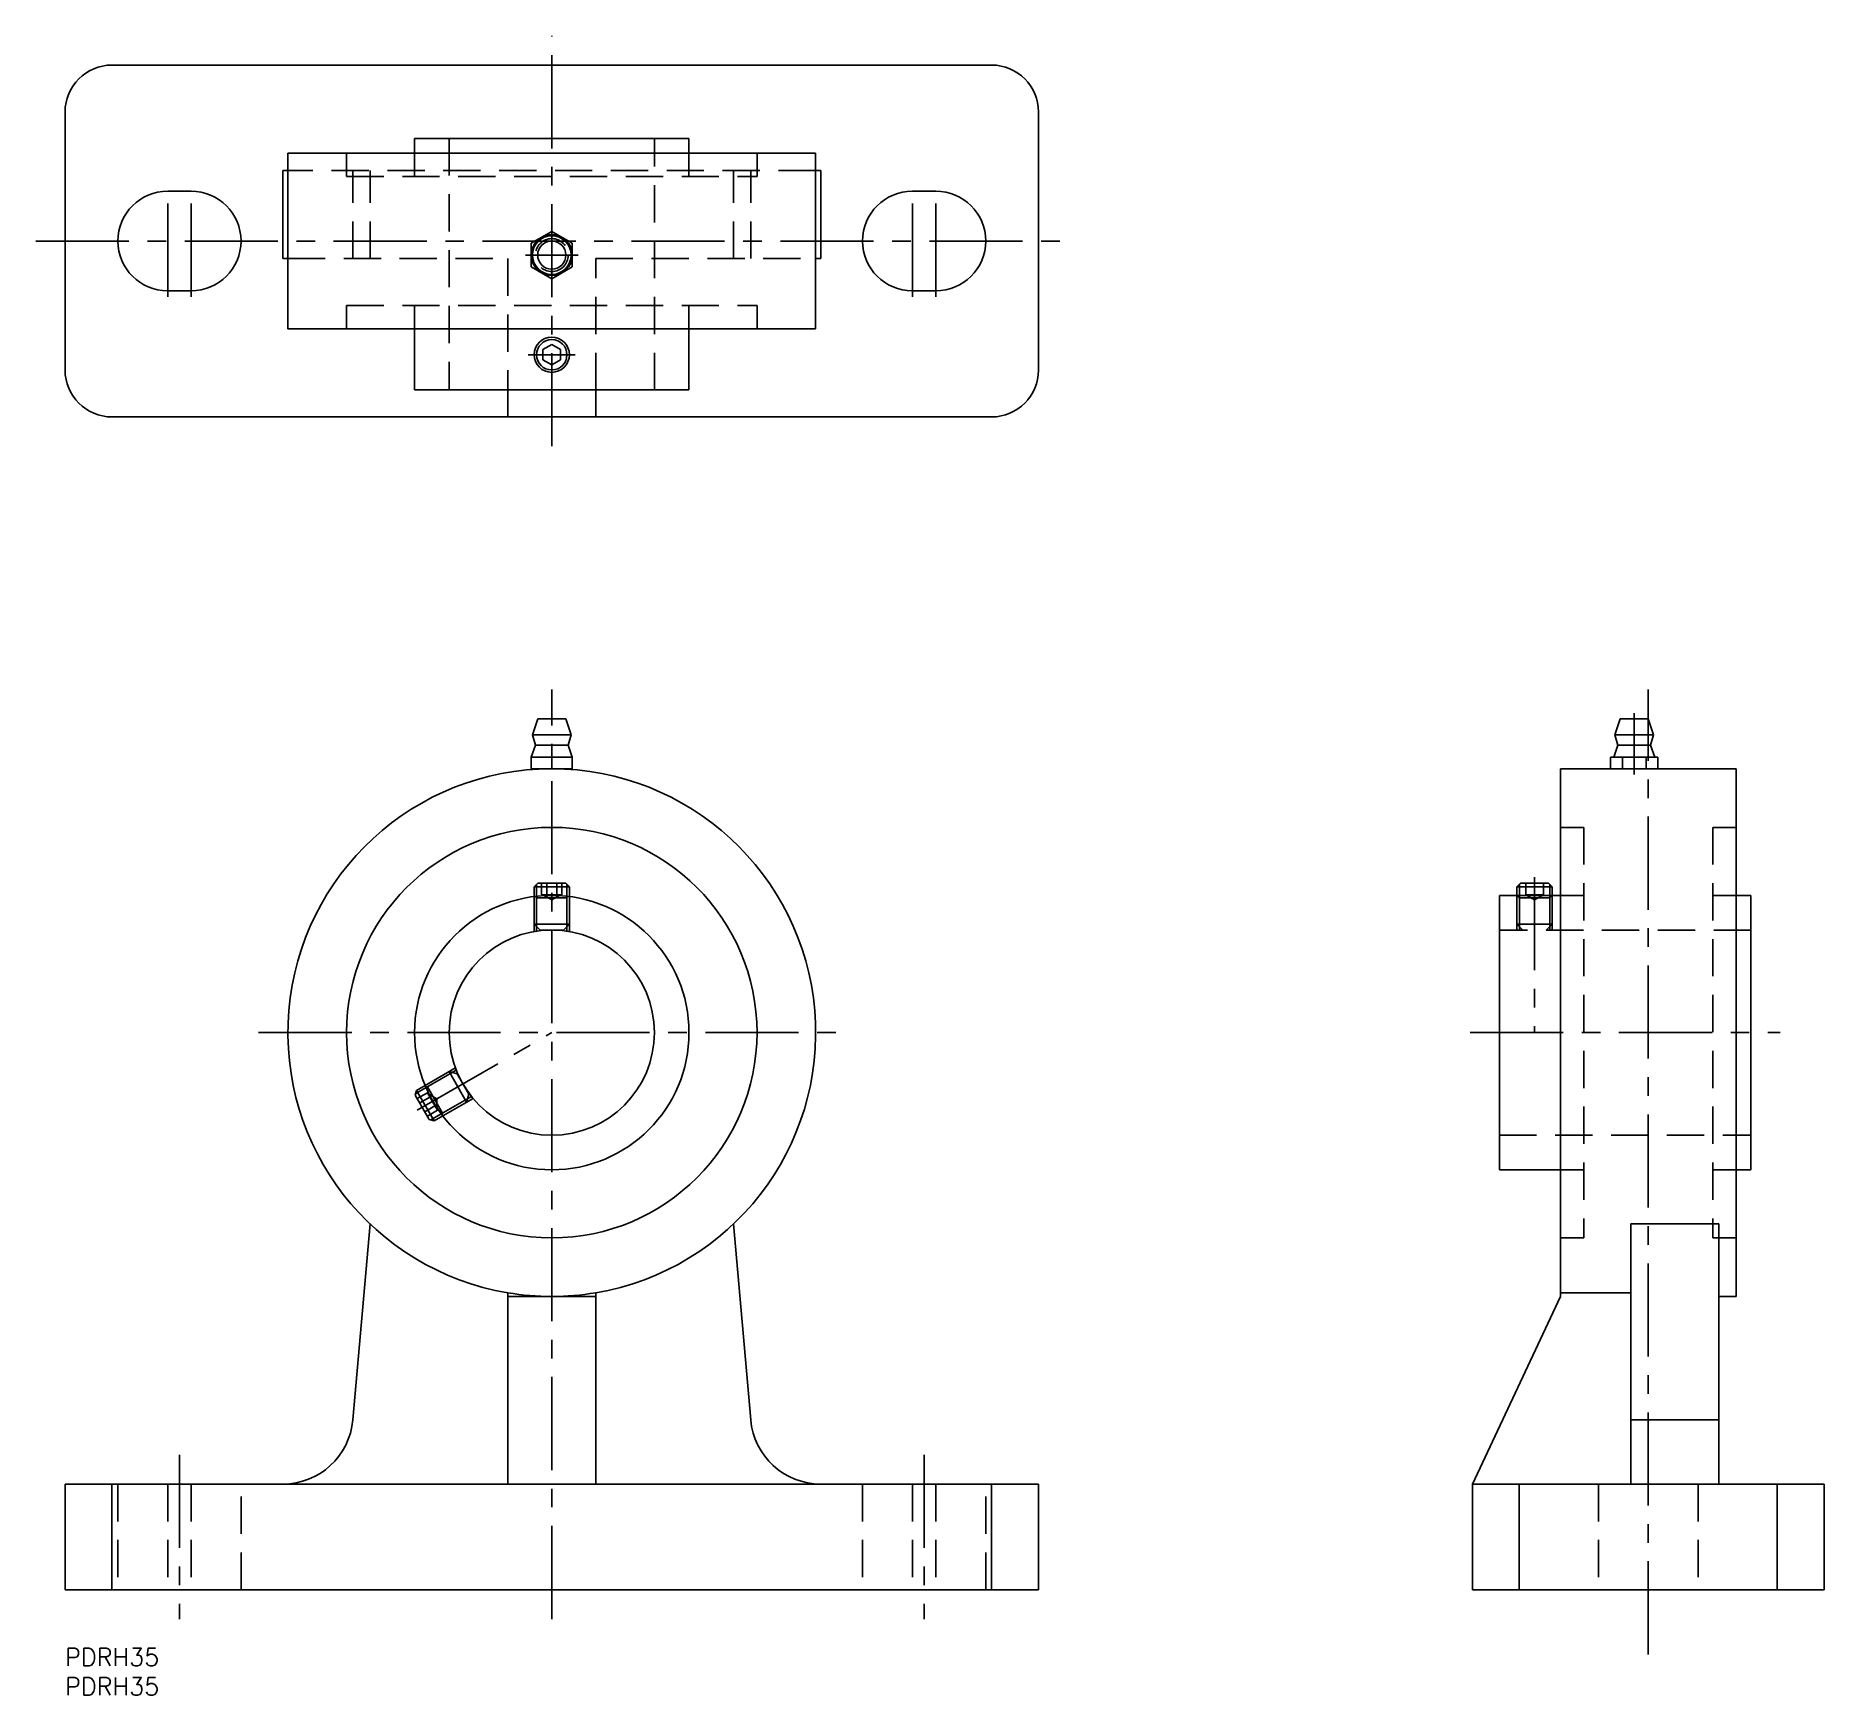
# Model space of a CAD drawing. Extents: x -5 to 300, y -8 to 275.
import ezdxf

# ---------------------------------------------------------------- set-up
doc = ezdxf.new("R2010")
doc.units = 0
doc.header["$LTSCALE"] = 0.5
doc.linetypes.add('CENTER', pattern=[50.8, 31.75, -6.35, 6.35, -6.35])
doc.linetypes.add('DASHED', pattern=[19.05, 12.7, -6.35])
for name, color, linetype in [('MSM_CENTER', 1, 'CENTER'), ('MSM_CONTINUOUS', 7, 'CONTINUOUS'), ('MSM_DASHED', 4, 'DASHED'), ('MSM_NARROW', 5, 'CONTINUOUS'), ('MSM_PART_NUMBER', 7, 'CONTINUOUS')]:
    doc.layers.add(name, color=color, linetype=linetype)
doc.styles.get("Standard").update_dxf_attribs({"font": 'txt.shx', "height": 3, "bigfont": 'bigfont.shx'})

msp = doc.modelspace()

# ---------------------------------------------------------------- linework, layer by layer
at = {"layer": 'MSM_CENTER'}
for p, q in [((83, 205), (83, 275)), ((17.5, 230.5), (17.5, 249.5)), ((21.5, 230.5), (21.5, 249.5)), ((144.5, 230.5), (144.5, 249.5)), ((148.5, 230.5), (148.5, 249.5)), ((-5, 240), (171, 240)), ((78.5, 237.6), (87.5, 237.6)), ((79, 220.6), (87, 220.6)), ((83, 5), (83, 163.5)), ((270, -1.04), (270, 163.5)), ((267.6, 149), (267.6, 159.5)), ((250.6, 131.5), (250.6, 105)), ((33, 105), (133, 105)), ((60.05, 91.75), (83, 105)), ((239.6, 105), (292.5, 105)), ((19.5, 33), (19.5, 5)), ((146.5, 33), (146.5, 5))]:
    msp.add_line(p, q, dxfattribs=at)
at = {"layer": 'MSM_CONTINUOUS'}
for p, q in [((158, 270), (8, 270)), ((0, 218), (0, 262)), ((166, 218), (166, 262)), ((59.6, 257.5), (106.4, 257.5)), ((59.6, 257.5), (59.6, 255)), ((106.4, 255), (106.4, 257.5)), ((38, 255), (128, 255)), ((38, 255), (38, 225)), ((128, 225), (128, 255)), ((38, 252), (37.12, 252)), ((128.88, 252), (128, 252)), ((21.5, 248.5), (17.5, 248.5)), ((148.5, 248.5), (144.5, 248.5)), ((83, 241.64), (79.5, 239.62)), ((86.5, 239.62), (83, 241.64)), ((79.5, 239.62), (79.5, 235.58)), ((86.5, 235.58), (86.5, 239.62)), ((37.12, 237), (38, 237)), ((79.5, 235.58), (83, 233.56)), ((83, 233.56), (86.5, 235.58)), ((128, 237), (128.88, 237)), ((17.5, 231.5), (21.5, 231.5)), ((144.5, 231.5), (148.5, 231.5)), ((128, 225), (38, 225)), ((59.6, 225), (59.6, 214.6)), ((106.4, 214.6), (106.4, 225)), ((83, 222.33), (81.5, 221.47)), ((81.5, 221.47), (81.5, 219.73)), ((81.5, 219.73), (83, 218.87)), ((84.5, 221.47), (83, 222.33)), ((83, 218.87), (84.5, 219.73)), ((84.5, 221.47), (84.5, 219.73)), ((59.6, 214.6), (106.4, 214.6)), ((75.5, 214.6), (75.5, 210)), ((90.5, 210), (90.5, 214.6)), ((158, 210), (8, 210)), ((80.6, 158.5), (79.7, 155.8)), ((79.7, 155.8), (80.2, 154)), ((79.7, 155.8), (86.3, 155.8)), ((80.6, 158.5), (85.4, 158.5)), ((86.3, 155.8), (85.4, 158.5)), ((85.8, 154), (86.3, 155.8)), ((265.2, 158.5), (264.3, 155.8)), ((264.3, 155.8), (264.8, 154)), ((264.3, 155.8), (270.9, 155.8)), ((265.2, 158.5), (270, 158.5)), ((270.9, 155.8), (270, 158.5)), ((270.4, 154), (270.9, 155.8)), ((80.2, 154), (79.5, 152)), ((80.2, 154), (85.8, 154)), ((86.5, 152), (85.8, 154)), ((264.8, 154), (264.1, 152)), ((264.8, 154), (270.4, 154)), ((271.1, 152), (270.4, 154)), ((79.5, 152), (79.5, 150)), ((79.5, 152), (86.5, 152)), ((79.5, 150), (86.5, 150)), ((83, 152), (83, 150)), ((86.5, 152), (86.5, 150)), ((255, 60), (255, 150)), ((285, 150), (255, 150)), ((263.56, 152), (271.64, 152)), ((263.56, 152), (263.56, 150)), ((265.58, 152), (265.58, 150)), ((269.62, 152), (269.62, 150)), ((271.64, 152), (271.64, 150)), ((285, 150), (285, 60)), ((80.61, 130.5), (80, 129.89)), ((80, 129.89), (80, 128.21)), ((86, 129.89), (80, 129.89)), ((85.39, 130.5), (80.61, 130.5)), ((86, 129.89), (85.39, 130.5)), ((86, 128.21), (86, 129.89)), ((255, 128.4), (244.6, 128.4)), ((244.6, 128.4), (244.6, 81.6)), ((248.21, 130.5), (247.6, 129.89)), ((247.6, 129.89), (247.6, 128.4)), ((253.6, 129.89), (247.6, 129.89)), ((252.99, 130.5), (248.21, 130.5)), ((253.6, 129.89), (252.99, 130.5)), ((253.6, 128.4), (253.6, 129.89)), ((287.5, 128.4), (285, 128.4)), ((287.5, 128.4), (287.5, 81.6)), ((59.95, 95.15), (59.72, 94.32)), ((61.4, 95.99), (59.95, 95.15)), ((59.95, 95.15), (62.95, 89.96)), ((59.72, 94.32), (62.11, 90.18)), ((62.11, 90.18), (62.95, 89.96)), ((62.95, 89.96), (64.4, 90.8)), ((244.6, 81.6), (255, 81.6)), ((285, 81.6), (287.5, 81.6)), ((52, 72.38), (49.08, 38.95)), ((116.92, 38.95), (114, 72.38)), ((267, 28), (267, 72.38)), ((267, 72.38), (282, 72.38)), ((282, 72.38), (282, 28)), ((75.5, 60.63), (75.5, 28)), ((90.5, 60), (75.5, 60)), ((90.5, 28), (90.5, 60.63)), ((240, 28), (255, 60)), ((255, 60.63), (267, 60.63)), ((282, 60), (285, 60)), ((0, 28), (0, 10)), ((0, 28), (166, 28)), ((166, 28), (166, 10)), ((240, 28), (300, 28)), ((240, 28), (240, 10)), ((300, 28), (300, 10)), ((166, 10), (0, 10)), ((300, 10), (240, 10))]:
    msp.add_line(p, q, dxfattribs=at)
for centre, radius in [((83, 237.6), 3.5), ((83, 237.6), 3.3), ((83, 237.6), 2.4), ((83, 220.6), 3), ((83, 105), 35), ((83, 105), 23.4), ((83, 105), 17.5)]:
    msp.add_circle(centre, radius, dxfattribs=at)
for centre, radius, start, end in [((8, 262), 8, 90, 180), ((158, 262), 8, 0, 90), ((17.5, 240), 8.5, 90, 270), ((21.5, 240), 8.5, 270, 90), ((144.5, 240), 8.5, 90, 270), ((148.5, 240), 8.5, 270, 90), ((8, 218), 8, 180, 270), ((158, 218), 8, 270, 0), ((83, 105), 45, 279.5941, 260.4059), ((37.12, 40), 12, 270, 355), ((128.88, 40), 12, 185, 270)]:
    msp.add_arc(centre, radius, start, end, dxfattribs=at)
at = {"layer": 'MSM_DASHED'}
for p, q in [((65.5, 257.5), (65.5, 214.6)), ((100.5, 214.6), (100.5, 257.5)), ((48, 255), (48, 251)), ((59.6, 255), (59.6, 251)), ((106.4, 251), (106.4, 255)), ((118, 251), (118, 255)), ((128, 252), (38, 252)), ((48, 251), (118, 251)), ((49.08, 237), (49.08, 252)), ((52, 237), (52, 252)), ((114, 237), (114, 252)), ((116.92, 237), (116.92, 252)), ((38, 237), (75.5, 237)), ((75.5, 237), (75.5, 214.6)), ((90.5, 214.6), (90.5, 237)), ((90.5, 237), (128, 237)), ((48, 229), (118, 229)), ((48, 229), (48, 225)), ((59.6, 229), (59.6, 225)), ((106.4, 225), (106.4, 229)), ((118, 225), (118, 229)), ((259, 140), (255, 140)), ((259, 140), (259, 70)), ((285, 140), (281, 140)), ((281, 140), (281, 70)), ((80, 128.21), (80, 122.24)), ((80.18, 128.22), (80.41, 127.99)), ((80.41, 128.26), (80.41, 122.31)), ((81.27, 128.5), (81.27, 130.5)), ((81.27, 128.5), (84.73, 128.5)), ((81.5, 128.5), (83, 127.63)), ((82.13, 128.5), (82.13, 130.5)), ((83, 127.63), (84.5, 128.5)), ((83.87, 128.5), (83.87, 130.5)), ((84.73, 128.5), (84.73, 130.5)), ((85.59, 122.31), (85.59, 128.26)), ((85.59, 127.99), (85.82, 128.22)), ((86, 122.24), (86, 128.21)), ((247.6, 128.4), (247.6, 122.5)), ((247.6, 128.4), (248.01, 127.99)), ((247.61, 128.4), (247.6, 128.4)), ((248.01, 128.4), (248.01, 122.5)), ((249.1, 128.5), (249.1, 130.5)), ((249.1, 128.5), (252.1, 128.5)), ((249.1, 128.5), (250.6, 127.63)), ((250.6, 128.5), (250.6, 130.5)), ((250.6, 127.63), (252.1, 128.5)), ((252.1, 128.5), (252.1, 130.5)), ((253.19, 122.5), (253.19, 128.4)), ((253.19, 127.99), (253.6, 128.4)), ((253.6, 128.4), (253.59, 128.4)), ((253.6, 122.5), (253.6, 128.4)), ((259, 128.4), (255, 128.4)), ((285, 128.4), (281, 128.4)), ((85.59, 127.99), (80.41, 127.99)), ((253.19, 127.99), (248.01, 127.99)), ((86, 123.5), (80, 123.5)), ((80, 123.5), (81, 122.5)), ((85, 122.5), (81, 122.5)), ((85, 122.5), (86, 123.5)), ((287.5, 122.5), (244.6, 122.5)), ((253.6, 123.5), (247.6, 123.5)), ((247.6, 123.5), (248.6, 122.5)), ((252.6, 122.5), (253.6, 123.5)), ((66.57, 98.98), (61.4, 95.99)), ((66.71, 98.59), (61.56, 95.62)), ((65.48, 98.35), (68.48, 93.15)), ((66.84, 97.98), (65.48, 98.35)), ((66.84, 97.98), (68.84, 94.52)), ((61.78, 94.75), (60.05, 93.75)), ((61.79, 95.75), (61.48, 95.83)), ((63.51, 91.75), (61.78, 94.75)), ((61.79, 95.75), (64.38, 91.26)), ((62.22, 94), (60.48, 93)), ((63.08, 92.5), (61.35, 91.5)), ((63.51, 91.75), (61.78, 90.75)), ((63.4, 93.68), (61.9, 94.55)), ((63.4, 91.95), (63.4, 93.68)), ((64.16, 91.13), (69.31, 94.1)), ((64.4, 90.8), (69.57, 93.78)), ((68.48, 93.15), (68.84, 94.52)), ((64.3, 90.94), (64.38, 91.26)), ((244.6, 87.5), (287.5, 87.5)), ((255, 81.6), (259, 81.6)), ((281, 81.6), (285, 81.6)), ((255, 70), (259, 70)), ((281, 70), (285, 70)), ((9, 28), (9, 10)), ((17.5, 28), (17.5, 10)), ((21.5, 28), (21.5, 10)), ((30, 10), (30, 28)), ((136, 28), (136, 10)), ((144.5, 28), (144.5, 10)), ((148.5, 28), (148.5, 10)), ((157, 10), (157, 28)), ((261.5, 28), (261.5, 10)), ((278.5, 28), (278.5, 10))]:
    msp.add_line(p, q, dxfattribs=at)
msp.add_circle((83, 237.6), 2.8, dxfattribs=at)
msp.add_arc((83, 105), 45, 260.4059, 279.5941, dxfattribs=at)
at = {"layer": 'MSM_NARROW'}
for p, q in [((37.12, 237), (37.12, 252)), ((128.88, 237), (128.88, 252)), ((80.41, 130.29), (80.41, 128.26)), ((85.59, 130.29), (85.59, 128.26)), ((248.01, 128.4), (248.01, 130.29)), ((253.19, 128.4), (253.19, 130.29)), ((59.8, 94.6), (61.56, 95.62)), ((62.39, 90.11), (64.16, 91.13)), ((267, 38.95), (282, 38.95)), ((8, 28), (8, 10)), ((158, 28), (158, 10)), ((248, 28), (248, 10)), ((292, 28), (292, 10))]:
    msp.add_line(p, q, dxfattribs=at)
msp.add_circle((83, 220.6), 2.59, dxfattribs=at)

# ---------------------------------------------------------------- texts
at = {"layer": 'MSM_PART_NUMBER'}
for p in [(0, -3), (0, -8)]:
    msp.add_text('PDRH35', height=3, dxfattribs=at).set_placement(p)

doc.saveas('drawing.dxf')
